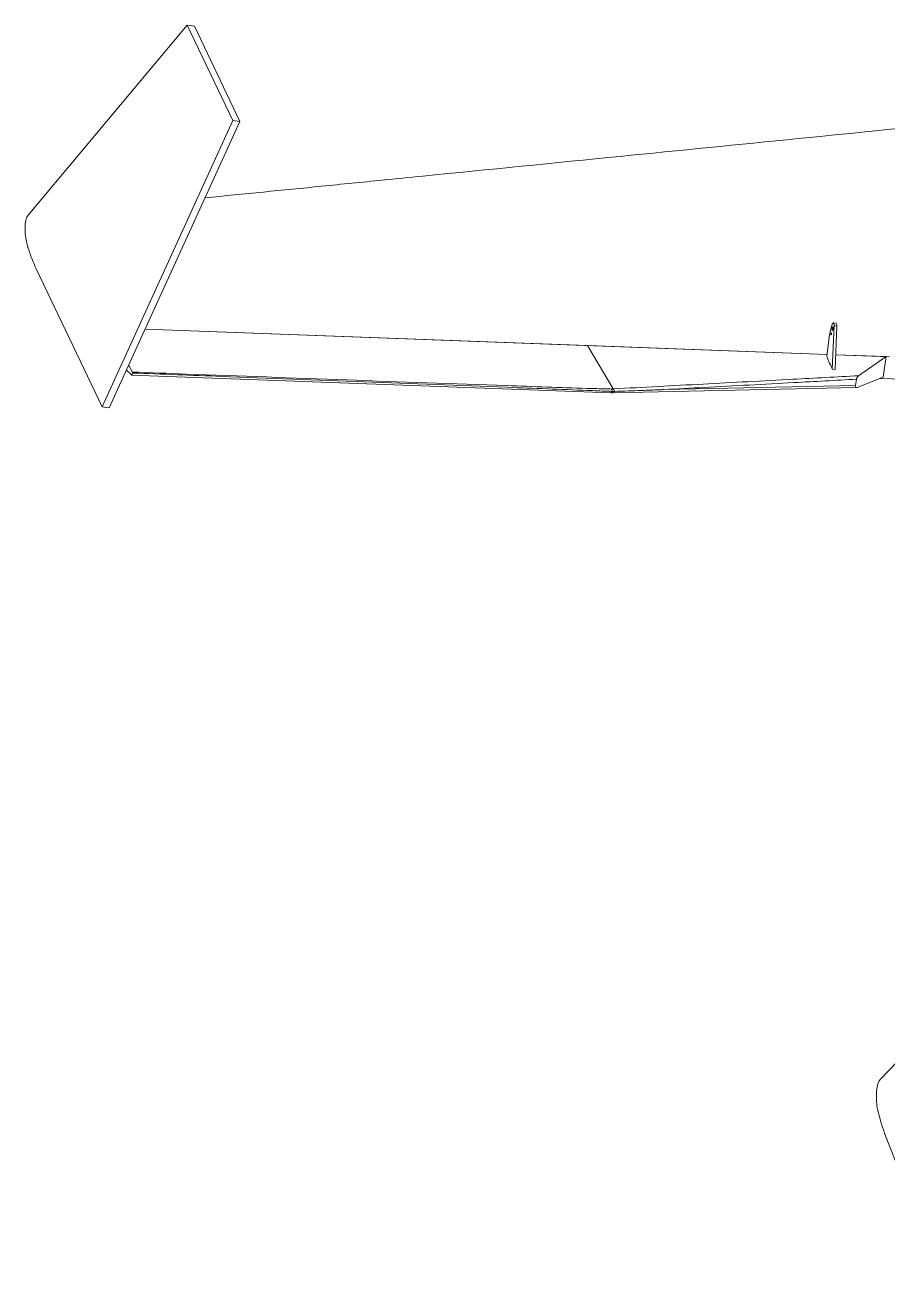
# Model space of a CAD drawing. Header units: inches. Extents: x 0 to 11.7, y 0 to 8.2.
# Drawn here: x 4.6958 to 4.7586, y 4.1938 to 4.285 of the extents above; entities that cross this region are included whole.
import ezdxf

# ---------------------------------------------------------------- set-up
doc = ezdxf.new("R2010")
doc.units = ezdxf.units.IN
doc.header["$MEASUREMENT"] = 0

msp = doc.modelspace()

# ---------------------------------------------------------------- linework, layer by layer
at = {"color": 7, "linetype": 'Continuous', "lineweight": 15}
for p, q in [((4.7076481543, 4.2850019468), (4.6960643355, 4.2711643525)), ((4.7109554857, 4.2780632966), (4.7076481543, 4.2850019468)), ((4.7076481543, 4.2850019468), (4.7081728577, 4.2849268173)), ((4.7114801583, 4.277988202), (4.7081728577, 4.2849268173)), ((4.7014432782, 4.2572106339), (4.7109554857, 4.2780632966)), ((4.7019679602, 4.2571355416), (4.7114801583, 4.277988202)), ((4.7109554857, 4.2780632966), (4.7114801583, 4.277988202)), ((4.6960670182, 4.2711586985), (4.6960643355, 4.2711643525)), ((4.6966562253, 4.2672537193), (4.7014432782, 4.2572106339)), ((4.7545499833, 4.2631392689), (4.754378209, 4.2624711571)), ((4.754576755, 4.2599542604), (4.7547080972, 4.2631265897)), ((4.754860818, 4.2633100014), (4.7546614059, 4.2633404943)), ((4.7547080972, 4.2631265897), (4.7549075094, 4.2630960969)), ((4.7367693233, 4.2616706547), (4.7045795383, 4.2628606019)), ((4.7542040308, 4.2610261563), (4.7045795383, 4.2628606019)), ((4.754378209, 4.2624711571), (4.7541849191, 4.2608675242)), ((4.7547761576, 4.2599237884), (4.7549075094, 4.2630960969)), ((4.7367693233, 4.2616706547), (4.7386271679, 4.2585201081)), ((4.7367693233, 4.2616706547), (4.7542040308, 4.2610261563)), ((4.7541849191, 4.2608675242), (4.754238967, 4.2607415789)), ((4.7542335919, 4.2607346271), (4.7542370408, 4.2607340952)), ((4.754238967, 4.2607415789), (4.7542358762, 4.2607294766)), ((4.7548208857, 4.2610033322), (4.7585042347, 4.2608671623)), ((4.7587430301, 4.2608583339), (4.7548208857, 4.2610033322)), ((4.7585042347, 4.2608671623), (4.7564891211, 4.2594768078)), ((4.758273377, 4.2593710966), (4.7585042347, 4.2608671623)), ((4.7035809756, 4.2595331943), (4.7032185623, 4.2598770758)), ((4.703381858, 4.2602350859), (4.7036707614, 4.2597451903)), ((4.7035944534, 4.2595268542), (4.7384704303, 4.2582376041)), ((4.7036707614, 4.2597451903), (4.7036643604, 4.2596748273)), ((4.7545313965, 4.2600579683), (4.7545317371, 4.2600592425)), ((4.7545317371, 4.2600592425), (4.754576755, 4.2599542604)), ((4.7545345546, 4.2600526518), (4.7545336811, 4.2600527713)), ((4.754576755, 4.2599542604), (4.7547761576, 4.2599237884)), ((4.7386160382, 4.2582362377), (4.7563479684, 4.2586238682)), ((4.7562675874, 4.2587748631), (4.7423228061, 4.2584700128)), ((4.7563370239, 4.2592247556), (4.7562675874, 4.2587748631)), ((4.7563870148, 4.2586323237), (4.758273377, 4.2593710966)), ((4.7598125577, 4.2592248693), (4.7580632917, 4.2592888218)), ((4.7385612628, 4.258337447), (4.7385609945, 4.2583374681)), ((4.7387253834, 4.2583365984), (4.7385612628, 4.258337447)), ((4.7387265415, 4.2583366597), (4.7387253834, 4.2583365984)), ((4.7014432782, 4.2572106339), (4.7019679602, 4.2571355416)), ((4.7703800103, 4.2211144229), (4.7580665263, 4.2082562741)), ((4.7580688352, 4.2082503932), (4.7580665263, 4.2082562741)), ((4.758406185, 4.2042876386), (4.7625067064, 4.1938125483))]:
    msp.add_line(p, q, dxfattribs=at)
at = {"color": 7, "linetype": 'Continuous', "lineweight": 15, "flags": 128}
for points in [[(4.7547080972, 4.2631265897), (4.7547076748, 4.2632124263), (4.7546989036, 4.2632802201), (4.7546824779, 4.2633242285), (4.7546598774, 4.2633406742), (4.754632941, 4.2633281997), (4.7546040105, 4.2632878415), (4.7545755589, 4.2632230091), (4.7545499833, 4.2631392689)], [(4.7544832676, 4.2624595486), (4.7544898362, 4.262452862), (4.7544981388, 4.2624579506), (4.7545069762, 4.2624739997), (4.7545149204, 4.2624986275), (4.7545208603, 4.2625280272), (4.7545237975, 4.2625577579), (4.7545233507, 4.2625832607), (4.7545195634, 4.2626006942), (4.7545130256, 4.2626073693), (4.7545046922, 4.2626022923), (4.7544958856, 4.2625862316), (4.7544879011, 4.262561613), (4.7544820015, 4.2625322041), (4.754479024, 4.2625024825), (4.7544795016, 4.2624769682), (4.7544832676, 4.2624595486)], [(4.7545667291, 4.2627841841), (4.7545776625, 4.2627730645), (4.7545915342, 4.262781527), (4.7546062228, 4.262808308), (4.7546194963, 4.262849342), (4.754629352, 4.2628983561), (4.754634275, 4.262947895), (4.7546335398, 4.262990402), (4.754627215, 4.2630194469), (4.754616291, 4.2630305921), (4.7546024503, 4.2630220949), (4.754587752, 4.2629953347), (4.7545744477, 4.2629543123), (4.7545646015, 4.2629053006), (4.7545596691, 4.2628557593), (4.7545604138, 4.2628132314), (4.7545667291, 4.2627841841)]]:
    msp.add_lwpolyline(points, dxfattribs=at)
at = {"color": 7, "linetype": 'Continuous', "lineweight": 15}
for centre, radius, start, end in [((4.7546824666, 4.2631590225), 0.000233674761049, 344.3781463847, 40.2487460321), ((4.7382865479, 4.258357771), 0.0002754656815003, 355.7688364427, 34.2660961997), ((4.7384870874, 4.2583384311), 0.0002383030584973, 359.5593573485, 49.9167573598)]:
    msp.add_arc(centre, radius, start, end, dxfattribs=at)
at = {"color": 8, "linetype": 'Continuous', "lineweight": 15}
for centre, radius, start, end in [((4.7384405782, 4.2583556735), 0.0001217847717596, 284.1890433781, 351.4027307605), ((4.7386010609, 4.2583637279), 0.00012836691227, 276.700295488, 347.8269226844)]:
    msp.add_arc(centre, radius, start, end, dxfattribs=at)
at = {"color": 7, "linetype": 'Continuous', "lineweight": 15}
for centre, major_axis, ratio, start_param, end_param in [((4.70361207, 4.2597346852), (1.847972791146902e-05, 0.000207769751822795), 0.2851408853, 2.919217913985864, 4.445648114279768), ((4.7564181207, 4.2588338004), (0.0001071062940170009, 0.0002016048980761909), 0.5467681729, 2.138126069343393, 3.708922396141483)]:
    msp.add_ellipse(centre, major_axis=major_axis, ratio=ratio, start_param=start_param, end_param=end_param, dxfattribs=at)
for points, knots in [([(4.765026460554651, 4.278036464695991), (4.756398378933612, 4.277172062657093), (4.742985200641398, 4.275828266993916), (4.728582818397615, 4.274388018321337), (4.721339984979436, 4.273664143595501), (4.71606724437826, 4.273137156876372), (4.711768358017911, 4.272708137069706), (4.70894296499354, 4.272426168795258)], [0, 0, 0, 0, 0.4615835094576443, 0.7175757232064859, 0.7699784412013954, 0.848821007766373, 1, 1, 1, 1]), ([(4.696056252415893, 4.268823153201782), (4.696055667094307, 4.268825012198632), (4.696054011439712, 4.268830270601457), (4.696048741427981, 4.268846823012797), (4.696036722397286, 4.268884383068034), (4.696007110857994, 4.268978288341526), (4.695941480475614, 4.26920868975902), (4.695869809359002, 4.269622750692321), (4.69583872412569, 4.270127934499286), (4.695854696086331, 4.270501553015891), (4.695875548969679, 4.270685258507685), (4.695891442111862, 4.270765078078677), (4.695898938833159, 4.270802728599315)], [0, 0, 0, 0, 0.0041661458642745, 0.0117844595465577, 0.037356142766381, 0.0891084808676025, 0.2226001698445542, 0.5273793692874562, 0.8013736317528761, 0.910384400774704, 0.9577287383768498, 1, 1, 1, 1]), ([(4.695898938833159, 4.270802728599315), (4.695908635494583, 4.270840784740694), (4.695929041025924, 4.270920869602026), (4.69598718715559, 4.271061038621241), (4.696033686555791, 4.271117922776116), (4.696067018241839, 4.271158698458883)], [0, 0, 0, 0, 0.2040839646372039, 0.4294717072231254, 0.9999999999999999, 0.9999999999999999, 0.9999999999999999, 0.9999999999999999]), ([(4.696656225340502, 4.267253719300141), (4.696533047916372, 4.267530084792829), (4.696320896062382, 4.268006076656333), (4.696134447242533, 4.268581729839948), (4.696056252415893, 4.268823153201783)], [0, 0, 0, 0, 0.5806096991963386, 1, 1, 1, 1]), ([(4.75453368110926, 4.260052771263011), (4.754500611472614, 4.260128402209719), (4.754400814310114, 4.260356640395691), (4.754300598996052, 4.260583165375946), (4.754233591880893, 4.260734627111913)], [0, 0, 0, 0, 0.3313685060442221, 1, 1, 1, 1]), ([(4.738560994521558, 4.258337468107079), (4.738440157244584, 4.258342258222908), (4.737833535170983, 4.258366305355296), (4.735283487875463, 4.258467145280836), (4.725931403565673, 4.258831765037965), (4.714904622911833, 4.259251013300069), (4.70582178225234, 4.259593481692157), (4.703664360426138, 4.259674827254805)], [0, 0, 0, 0, 0.0103938526756224, 0.0521787698357303, 0.2193174526203668, 0.8145666504353575, 1, 1, 1, 1]), ([(4.738514201413532, 4.258512868448031), (4.738395261062406, 4.25851501252817), (4.737800627522727, 4.258525731699167), (4.735260612315821, 4.258608114702794), (4.725085056207805, 4.258953980169347), (4.714053718132916, 4.259364427464168), (4.704973857305498, 4.259697403310547), (4.703670761421288, 4.259745190326582)], [0, 0, 0, 0, 0.0104487166093344, 0.0522375903856815, 0.2193858145456893, 0.8879701846143605, 0.9999999999999999, 0.9999999999999999, 0.9999999999999999, 0.9999999999999999]), ([(4.756489121146697, 4.259476807806097), (4.754893853802272, 4.259391050326323), (4.75112038803777, 4.259188198487657), (4.745171512108248, 4.258869871352136), (4.740817527883634, 4.25863713000256), (4.738640530723154, 4.258520759057923)], [0, 0, 0, 0, 0.2680367351477444, 0.6340175189082949, 1, 1, 1, 1]), ([(4.756337023909109, 4.259224755562298), (4.756339419415114, 4.259237217928181), (4.756344808072753, 4.25926525184793), (4.756362315153846, 4.2593143614677), (4.756394799328302, 4.259378683059731), (4.75643974261148, 4.25943769497764), (4.756473226608985, 4.259464217713576), (4.756489121146697, 4.259476807806097)], [0, 0, 0, 0, 0.0892456358575534, 0.2007568239621109, 0.376769778931337, 0.7041584938751175, 1, 1, 1, 1]), ([(4.742322806123825, 4.258470012811935), (4.743299564166966, 4.258522369629441), (4.746453006965706, 4.258691402513573), (4.751124333261071, 4.258942079009847), (4.754819111512265, 4.259142441403981), (4.756337023909109, 4.259224755562298)], [0, 0, 0, 0, 0.2091008727135437, 0.6750777696676254, 1, 1, 1, 1]), ([(4.738470430309786, 4.258237604104212), (4.738507910804918, 4.258236602878488), (4.738558052488397, 4.258235263431309), (4.738604348188326, 4.258236041276242), (4.738616038234127, 4.258236237688499)], [0, 0, 0, 0, 0.7474917579785554, 1, 1, 1, 1]), ([(4.738627167914136, 4.258520108129927), (4.738627184835558, 4.258520028247209), (4.738627240075342, 4.258519767471015), (4.738626098588242, 4.258519090930493), (4.738619955308126, 4.258517600867164), (4.73858953401155, 4.258514003089065), (4.738552349489335, 4.258512684238254), (4.738519816781935, 4.25851284133249), (4.738514201413532, 4.258512868448031)], [0, 0, 0, 0, 0.0045940110756205, 0.0149970951182615, 0.0558732753167717, 0.2176782162149911, 0.8649658950529079, 1, 1, 1, 1]), ([(4.738640530723154, 4.258520759057923), (4.738636070662126, 4.258520997535307), (4.738631607420544, 4.258521236182752), (4.738627171075525, 4.258520108933218), (4.738627167914136, 4.258520108129927)], [0, 0, 0, 0, 0.9992873886964836, 0.9999999999999999, 0.9999999999999999, 0.9999999999999999, 0.9999999999999999]), ([(4.742322806123825, 4.258470012811935), (4.742320697095311, 4.258469932391694), (4.742211247043113, 4.258465758906386), (4.741673342574653, 4.258445594164987), (4.740477317399705, 4.258400673181739), (4.739386977293282, 4.258360807167051), (4.738726541507602, 4.258336659708311)], [0, 0, 0, 0, 0.0017598307716419, 0.0913281012964729, 0.4496034440911533, 1, 1, 1, 1]), ([(4.757911756588311, 4.205911760437639), (4.757911286416148, 4.205913668464888), (4.757909960823709, 4.205919047912442), (4.757905914487429, 4.205936128505058), (4.757896270190295, 4.205974735069376), (4.757872929961749, 4.206071430055111), (4.757822499504737, 4.206307880890905), (4.757777652337817, 4.206728900572634), (4.757778690793461, 4.2072376132733), (4.757817746283709, 4.2076105184966), (4.75784999445212, 4.207792714025672), (4.757870676944407, 4.207871299978674), (4.75788043409731, 4.207908373613169)], [0, 0, 0, 0, 0.0041717915941623, 0.0117618519798939, 0.0373407235630463, 0.0891092179913771, 0.2226019840919528, 0.5273707438074641, 0.8013736803174886, 0.9103882066507338, 0.9577248255409746, 1, 1, 1, 1]), ([(4.75788043409731, 4.207908373613169), (4.757892390153934, 4.207945653342665), (4.757917555634058, 4.208024120877672), (4.757983820949155, 4.208159495262851), (4.758033339996063, 4.208212441400285), (4.758068835234815, 4.20825039317655)], [0, 0, 0, 0, 0.2040301697221845, 0.4294490518615297, 1, 1, 1, 1]), ([(4.75840618498733, 4.204287638579968), (4.758301820330814, 4.204575149465721), (4.758122065676329, 4.205070349868366), (4.757973898598994, 4.205663140917308), (4.757911756588311, 4.205911760437639)], [0, 0, 0, 0, 0.5805950161117749, 1, 1, 1, 1])]:
    msp.add_open_spline(points, degree=3, knots=knots, dxfattribs=at)

doc.saveas('drawing.dxf')
